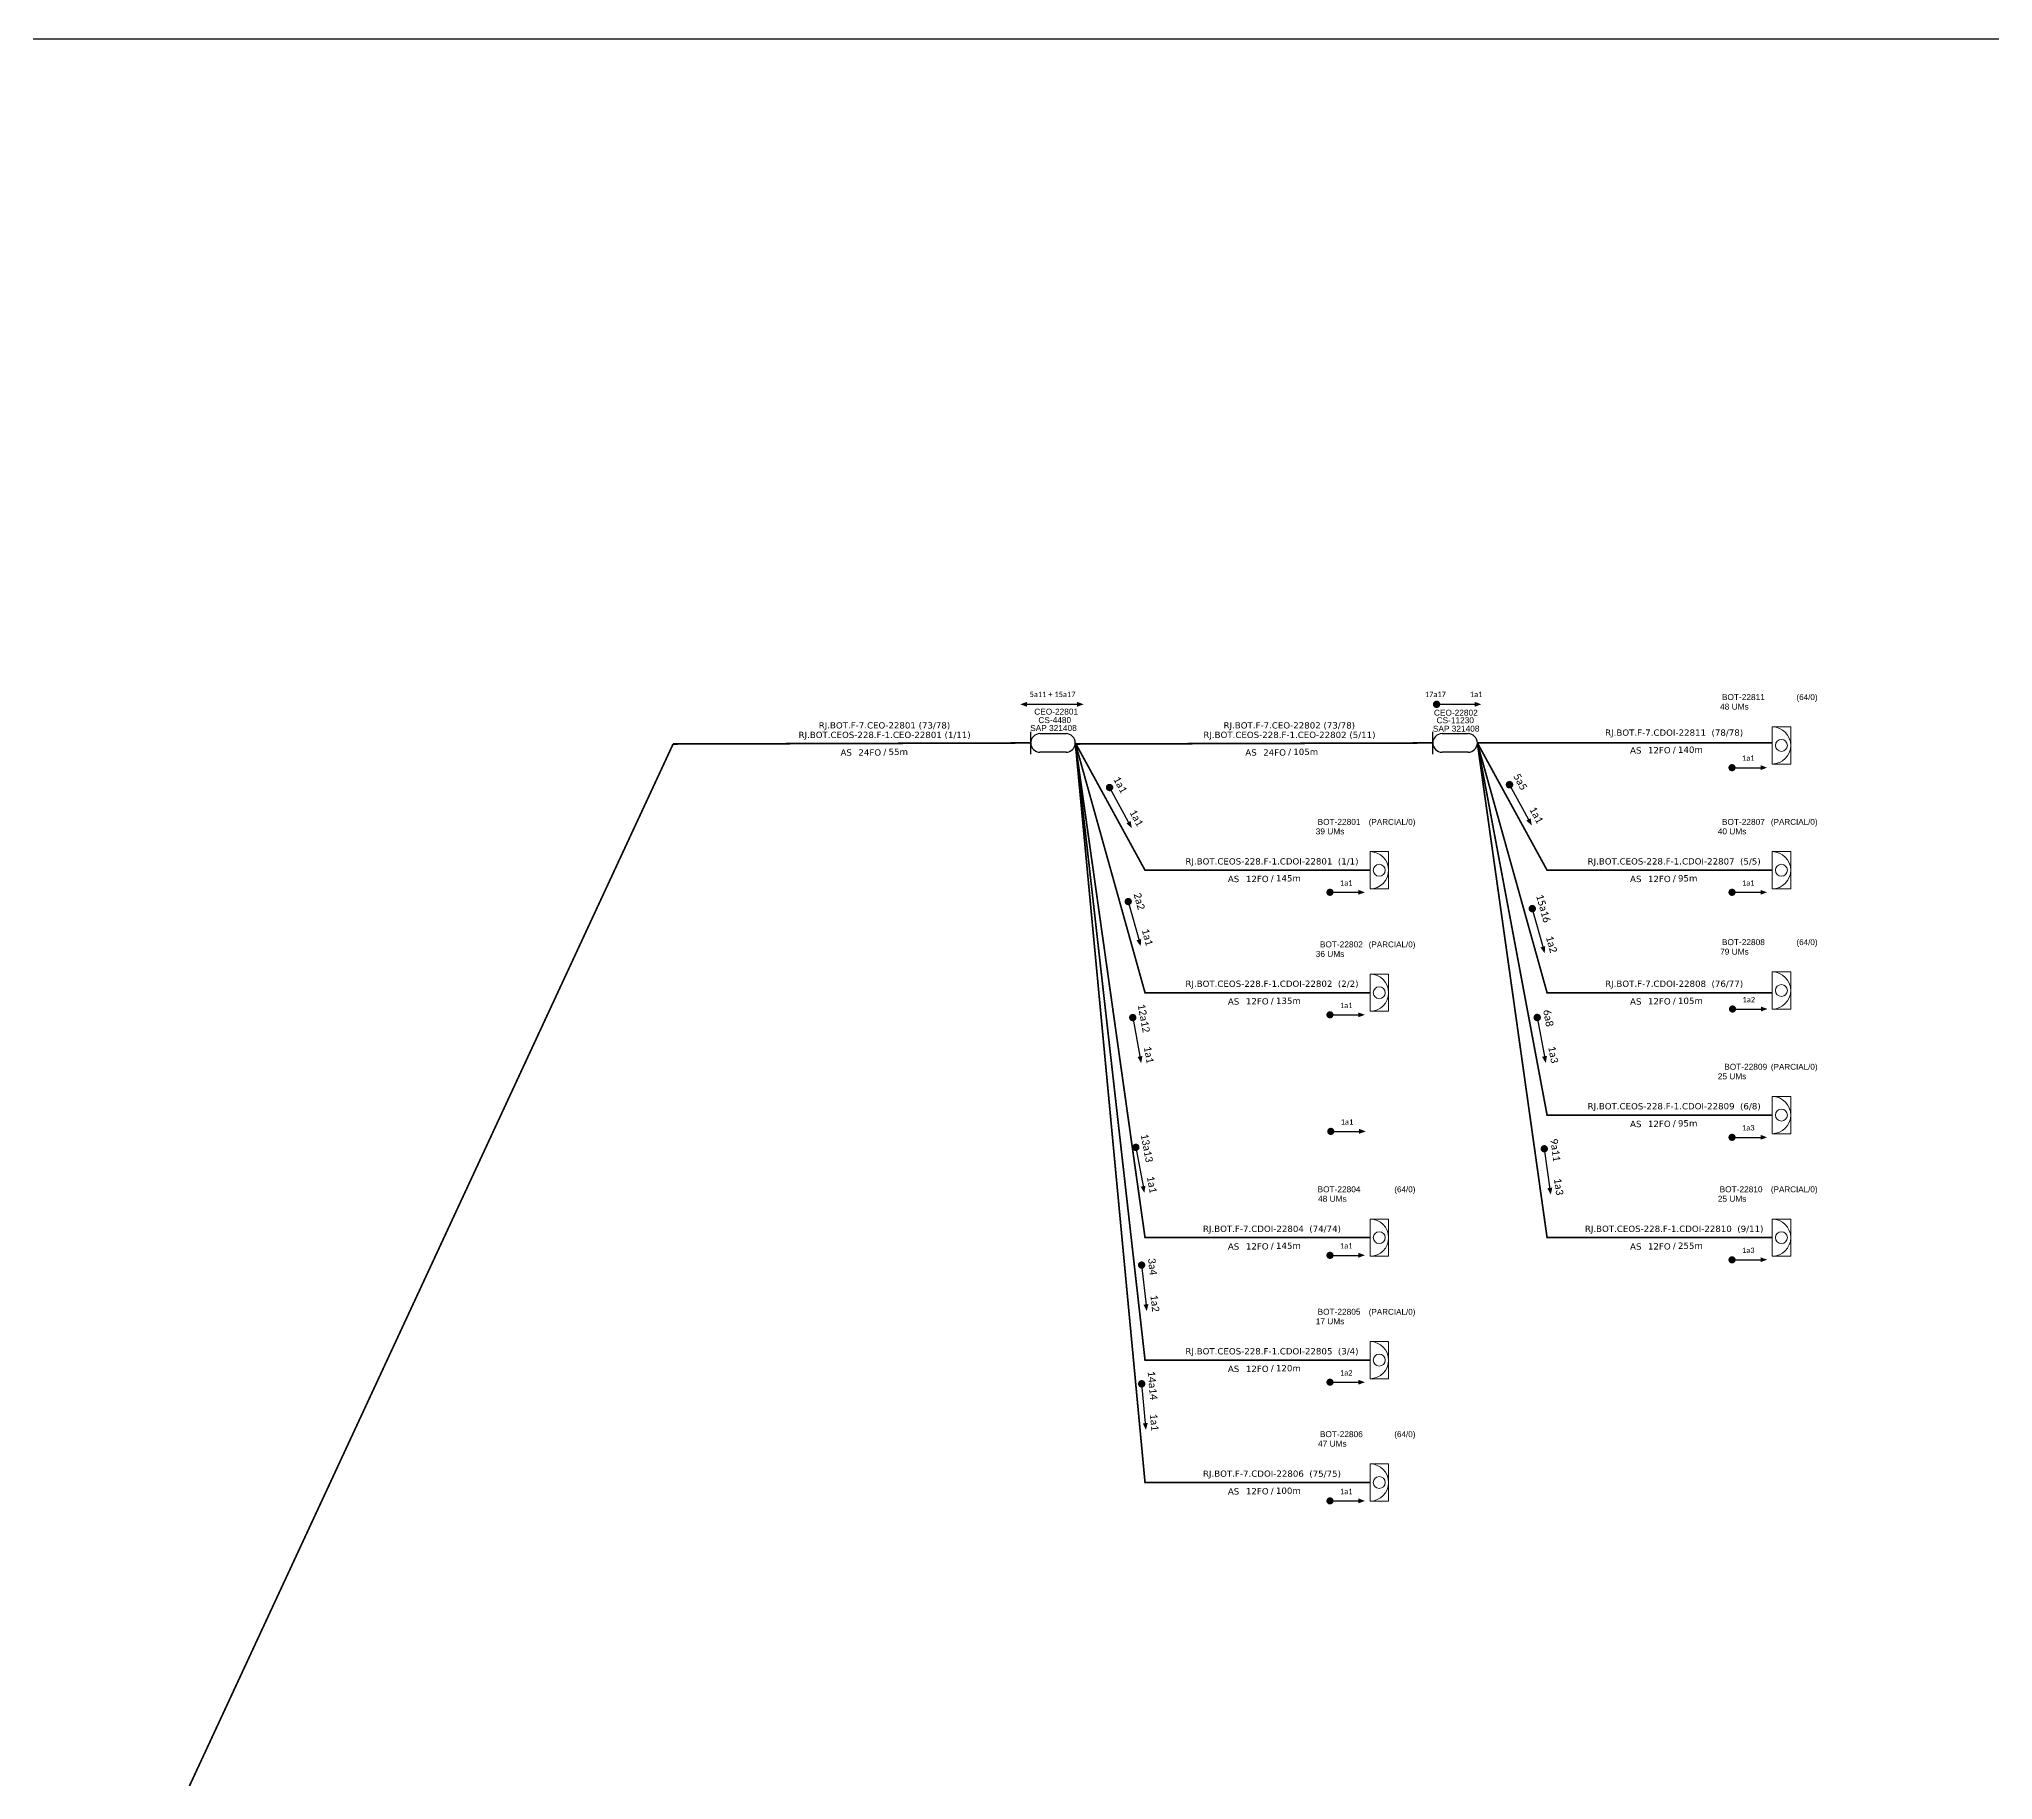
# Model space of a CAD drawing. Header units: metres. Extents: x 8.2 to 67.7, y 13.1 to 54.8.
# Drawn here: x 24.36 to 39.12, y 41.65 to 54.81 of the extents above; entities that cross this region are included whole.
import ezdxf
from ezdxf.enums import TextEntityAlignment as Align

# ---------------------------------------------------------------- set-up
doc = ezdxf.new("R2010")
doc.units = ezdxf.units.M
for name, color, linetype, lineweight in [("20.0-LEGENDA DOS CDO'S", 1, 'Continuous', 0), ('20.1-CDO_INTERIOR', 1, 'Continuous', 0), ('20.2-CDO_POSTE', 1, 'Continuous', 5), ('40.1-ETIQUETAS', 1, 'Continuous', 20)]:
    doc.layers.add(name, color=color, linetype=linetype, lineweight=lineweight)
for name, color, linetype in [('20.4-CEOS', 1, 'Continuous'), ('CAP a instalar', 1, 'FENCELINE1'), ('CD a instalar', 1, 'Continuous'), ('SETA', 7, 'Continuous')]:
    doc.layers.add(name, color=color, linetype=linetype)
doc.styles.add('ARIAL', font='arial.ttf')
doc.styles.add('siredit', font='verdana.ttf')
doc.styles.get("Standard").update_dxf_attribs({"font": 'arial.ttf'})
doc.linetypes.add('FENCELINE1', pattern='A,0.25,-0.1,[133,ltypeshp.shx,S=0.1,R=0,X=-0.1,Y=0],-0.1,1', length=1.45)

# ---------------------------------------------------------------- blocks, each defined once
blk = doc.blocks.new('ETIQUETA_RS5F')
at = {"layer": '40.1-ETIQUETAS', "color": 0, "style": 'siredit'}
blk.add_text('/', height=1.5, dxfattribs=at).set_placement((1.58, -1.95), align=Align.MIDDLE_RIGHT)
for tag, p in [('ETIQUETA_R_PRIMARIA', (1.21, 4.1)), ('ETIQUETA_R_SECUNDARIA', (1.21, 2.1)), ('F_ATIVAS/F_MORTAS', (1.14, -4.24))]:
    blk.add_attdef(tag, text='', height=1.5, dxfattribs=at).set_placement(p, align=Align.MIDDLE_CENTER)
for tag, p in [('TIPO_CABO', (-6.58, -2.12)), ('CAP_CABO', (0.4, -2.09))]:
    blk.add_attdef(tag, text='', height=1.5, dxfattribs=at).set_placement(p, align=Align.MIDDLE_RIGHT)
blk.add_attdef('METROS', text='', height=1.5, dxfattribs=at).set_placement((2.14, -1.95), align=Align.MIDDLE_LEFT)
for tag, p in [('FUSÃO_1', (0.85, -8.39)), ('FUSÃO_2', (0.85, -10.6)), ('FUSÃO_3', (0.85, -12.93)), ('FUSÃO_4', (0.85, -15.14)), ('FUSÃO_5', (0.85, -17.16))]:
    blk.add_attdef(tag, text='', height=1.5, dxfattribs=at).set_placement(p, align=Align.CENTER)
blk = doc.blocks.new('CDOI_INT')
at = {"layer": '20.1-CDO_INTERIOR', "color": 0, "lineweight": 18}
blk.add_lwpolyline([(4.25, -4.25), (4.25, 4.25), (0, 4.25), (0, -4.25)], close=True, dxfattribs=at)
blk.add_circle((2.12, 0), 1.36, dxfattribs=at)
blk.add_arc((0, 0), 4.25, 270, 90, dxfattribs=at)
at = {"layer": "20.0-LEGENDA DOS CDO'S", "color": 0, "style": 'ARIAL'}
for tag, p in [('CDO_N', (-0.08, 10.38)), ('SURVEY', (-0.08, 8.2)), ('SPLITER_1', (21.18, 10.38)), ('SPLITER_2', (21.19, 8.68)), ('SAP', (-0.08, 6.23)), ('1:XX', (5.94, -2.22)), ('UMS', (5.94, -4.24))]:
    blk.add_attdef(tag, p, '', height=1.36, dxfattribs=at)
blk.add_attdef('FIBRAS_UTILIZADAS', text='', height=1.36, dxfattribs=at).set_placement((15.34, 10.38), align=Align.CENTER)
blk = doc.blocks.new('CDOE-TEXTO PADRÃO')
at = {"layer": "20.0-LEGENDA DOS CDO'S", "color": 0, "style": 'ARIAL'}
for tag, p in [('CDO_N', (0.49, 7.39)), ('CORDOALHA', (0.5, 4.33)), ('SAP', (0.51, 1.67)), ('SPLITER_1', (0.59, -0.91)), ('SPLITER_2', (0.6, -3.55)), ('(XX-XX_F)S', (0.54, -8.29)), ('(XX-XX_L)S', (0.55, -10.83)), ('UMS', (0.55, -13.15))]:
    blk.add_attdef(tag, p, '', height=1.7, rotation=0.118, dxfattribs=at)
blk.add_attdef('FIBRAS_UTILIZADAS', text='', height=1.7, rotation=0.118, dxfattribs=at).set_placement((19.77, 7.43), align=Align.CENTER)
blk = doc.blocks.new('CEO')
at = {"layer": '20.4-CEOS', "color": 0}
for p, q in [((33949.46, 58973.81), (33949.46, 58980.64)), ((33952.29, 58980.06), (33960.24, 58980.06)), ((33960.24, 58974.39), (33952.29, 58974.39))]:
    blk.add_line(p, q, dxfattribs=at)
for centre, start, end in [((33952.29, 58977.22), 90, 270), ((33960.24, 58977.22), 270, 90)]:
    blk.add_arc(centre, 2.83, start, end, dxfattribs=at)
at = {"layer": '20.4-CEOS', "color": 7, "style": 'siredit'}
for tag, p in [('Nº_DA_CEOS', (33956.27, 58990.52)), ('LOCAL', (33956.27, 58987.31)), ('SAP', (33956.27, 58983.82)), ('RACIO_SPLITAGEM', (33956.27, 58972.74)), ('FIBRAS_SPLITTER', (33956.27, 58968.71)), ('RESERVA_FINAIS', (33956.27, 58962.02)), ('FIBRAS_TOP_C', (33956.27, 58965.14))]:
    blk.add_attdef(tag, text='', height=2.4, dxfattribs=at).set_placement(p, align=Align.TOP_CENTER)

msp = doc.modelspace()

# ---------------------------------------------------------------- linework, layer by layer
at = {"color": 7}
msp.add_lwpolyline([(8.619, 13.113), (67.657, 13.113), (67.657, 54.812), (8.619, 54.812)], close=True, dxfattribs=at)
at = {"color": 7, "const_width": 0.028}
for points in [[(34.908, 49.796, 1), (34.922, 49.772, 1)], [(32.437, 49.167, 1), (32.451, 49.143, 1)], [(35.459, 49.189, 1), (35.473, 49.164, 1)], [(32.581, 48.306, 1), (32.589, 48.28, 1)], [(35.634, 48.253, 1), (35.642, 48.226, 1)], [(32.616, 47.43, 1), (32.622, 47.403, 1)], [(35.673, 47.431, 1), (35.678, 47.403, 1)], [(32.64, 46.449, 1), (32.645, 46.422, 1)], [(35.727, 46.438, 1), (35.731, 46.411, 1)], [(32.684, 45.559, 1), (32.688, 45.532, 1)], [(32.685, 44.662, 1), (32.688, 44.634, 1)]]:
    msp.add_lwpolyline(points, format="xyb", close=True, dxfattribs=at)
at = {"const_width": 0.0272}
for points in [[(37.134, 49.305, 1), (37.161, 49.305, 1)], [(34.096, 48.363, 1), (34.123, 48.363, 1)], [(37.134, 48.363, 1), (37.161, 48.363, 1)], [(34.096, 47.437, 1), (34.123, 47.437, 1)], [(37.138, 47.481, 1), (37.165, 47.481, 1)], [(34.102, 46.556, 1), (34.129, 46.556, 1)], [(37.134, 46.511, 1), (37.161, 46.511, 1)], [(34.096, 45.619, 1), (34.123, 45.619, 1)], [(37.134, 45.585, 1), (37.161, 45.585, 1)], [(34.096, 44.66, 1), (34.123, 44.66, 1)], [(34.096, 43.763, 1), (34.123, 43.763, 1)]]:
    msp.add_lwpolyline(points, format="xyb", close=True, dxfattribs=at)
at = {"layer": 'CAP a instalar', "color": 7, "linetype": 'FENCELINE1', "ltscale": 0.25, "const_width": 0.0127}
for points in [[(24.412, 39.283), (29.146, 49.484)], [(29.146, 49.484), (31.848, 49.492)]]:
    msp.add_lwpolyline(points, dxfattribs=at)
at = {"layer": 'CAP a instalar', "color": 7, "linetype": 'FENCELINE1', "ltscale": 5.3, "const_width": 0.0127}
for points in [[(34.412, 43.902), (32.712, 43.902), (32.185, 49.492)], [(37.451, 47.604), (35.75, 47.604), (35.223, 49.492)]]:
    msp.add_lwpolyline(points, dxfattribs=at)
at = {"layer": 'CAP a instalar', "color": 1, "linetype": 'FENCELINE1', "ltscale": 5.3, "const_width": 0.0127}
msp.add_lwpolyline([(34.412, 45.753), (32.712, 45.753), (32.185, 49.492)], dxfattribs=at)
at = {"layer": 'CAP a instalar', "color": 7, "linetype": 'FENCELINE1', "ltscale": 5, "const_width": 0.0127}
for points in [[(32.185, 49.484), (34.886, 49.492)], [(37.451, 49.493), (35.223, 49.493)]]:
    msp.add_lwpolyline(points, dxfattribs=at)
at = {"layer": 'CD a instalar', "color": 8, "linetype": 'FENCELINE1', "ltscale": 5, "const_width": 0.0127}
for points in [[(34.412, 44.827), (32.712, 44.827), (32.185, 49.492)], [(34.412, 47.604), (32.712, 47.604), (32.185, 49.492)], [(34.412, 48.53), (32.712, 48.53), (32.185, 49.493)], [(37.451, 45.753), (35.75, 45.753), (35.223, 49.492)], [(37.451, 46.679), (35.75, 46.679), (35.223, 49.492)], [(37.451, 48.53), (35.75, 48.53), (35.223, 49.493)]]:
    msp.add_lwpolyline(points, dxfattribs=at)
at = {"layer": 'SETA'}
for points in [[(31.8, 49.784), (32.218, 49.784)], [(34.915, 49.784), (35.222, 49.784)], [(37.148, 49.305), (37.381, 49.305)], [(34.109, 48.363), (34.343, 48.363)], [(37.148, 48.363), (37.381, 48.363)], [(34.109, 47.437), (34.343, 47.437)], [(37.152, 47.481), (37.385, 47.481)], [(34.115, 46.556), (34.349, 46.556)], [(37.148, 46.511), (37.381, 46.511)], [(34.109, 45.619), (34.343, 45.619)], [(37.148, 45.585), (37.381, 45.585)], [(34.109, 44.66), (34.343, 44.66)], [(34.109, 43.763), (34.343, 43.763)]]:
    msp.add_lwpolyline(points, dxfattribs=at)
at = {"layer": 'SETA', "color": 7}
for points in [[(35.466, 49.176), (35.622, 48.891)], [(32.444, 49.155), (32.6, 48.869)], [(32.585, 48.293), (32.672, 47.98)], [(35.638, 48.239), (35.725, 47.926)], [(32.619, 47.416), (32.679, 47.096)], [(35.676, 47.417), (35.735, 47.097)], [(32.642, 46.435), (32.702, 46.116)], [(35.729, 46.424), (35.774, 46.102)], [(32.686, 45.545), (32.722, 45.222)], [(32.686, 44.648), (32.716, 44.324)]]:
    msp.add_lwpolyline(points, dxfattribs=at)
at = {"layer": 'SETA'}
for points in [[(31.819, 49.802), (31.769, 49.784), (31.819, 49.766)], [(32.199, 49.802), (32.249, 49.784), (32.199, 49.766)], [(35.204, 49.802), (35.253, 49.784), (35.204, 49.766)], [(37.363, 49.324), (37.413, 49.305), (37.363, 49.287)], [(34.324, 48.381), (34.374, 48.363), (34.324, 48.345)], [(37.363, 48.381), (37.413, 48.363), (37.363, 48.345)], [(34.324, 47.455), (34.374, 47.437), (34.324, 47.419)], [(37.367, 47.499), (37.416, 47.481), (37.367, 47.463)], [(34.33, 46.575), (34.38, 46.556), (34.33, 46.538)], [(37.363, 46.53), (37.413, 46.511), (37.363, 46.493)], [(34.324, 45.638), (34.374, 45.62), (34.324, 45.601)], [(37.363, 45.604), (37.413, 45.586), (37.363, 45.568)], [(34.324, 44.678), (34.374, 44.66), (34.324, 44.642)], [(34.324, 43.782), (34.374, 43.763), (34.324, 43.745)]]:
    msp.add_solid(points, dxfattribs=at)
at = {"layer": 'SETA', "color": 7}
for points in [[(32.603, 48.902), (32.612, 48.848), (32.571, 48.884)], [(35.626, 48.923), (35.634, 48.869), (35.593, 48.905)], [(32.683, 48.01), (32.679, 47.956), (32.647, 48)], [(35.736, 47.956), (35.732, 47.902), (35.7, 47.946)], [(32.692, 47.126), (32.683, 47.072), (32.655, 47.119)], [(35.749, 47.127), (35.74, 47.073), (35.712, 47.12)], [(32.715, 46.145), (32.707, 46.091), (32.679, 46.138)], [(35.789, 46.131), (35.778, 46.078), (35.752, 46.126)], [(32.738, 45.251), (32.725, 45.198), (32.701, 45.246)], [(32.733, 44.353), (32.719, 44.3), (32.695, 44.349)]]:
    msp.add_solid(points, dxfattribs=at)

# ---------------------------------------------------------------- block references
at = {"color": 5, "xscale": 0.0247500000000001, "yscale": 0.024750000000001, "zscale": 0.02475}
msp.add_blockref('CEO', (-808.401, -1410.194), dxfattribs=at)
at = {"color": 7, "xscale": 0.0247500000000001, "yscale": 0.024750000000001, "zscale": 0.02475}
msp.add_blockref('CEO', (-805.363, -1410.194), dxfattribs=at)
at = {"layer": '20.2-CDO_POSTE', "color": 5}
ref = msp.add_blockref('CDOE-TEXTO PADRÃO', (31.872, 49.574), dxfattribs=dict(at, xscale=0.0264186066597829, yscale=0.0264186066597834, zscale=0.0264186066597829))
ref.add_attrib('CDO_N', 'CEO-22801', (31.875, 49.706), dxfattribs={"layer": "20.0-LEGENDA DOS CDO'S", "color": 0, "height": 0.0449, "rotation": 0.118, "style": 'ARIAL'})
ref.add_attrib('CORDOALHA', 'CS-4480', (31.906, 49.642), dxfattribs={"layer": "20.0-LEGENDA DOS CDO'S", "color": 0, "height": 0.0449, "rotation": 0.118, "style": 'ARIAL'})
ref.add_attrib('SAP', 'SAP 321408', (31.844, 49.582), dxfattribs={"layer": "20.0-LEGENDA DOS CDO'S", "color": 0, "height": 0.0449, "rotation": 0.118, "style": 'ARIAL'})
at = {"layer": '20.2-CDO_POSTE', "color": 7}
ref = msp.add_blockref('CDOE-TEXTO PADRÃO', (34.892, 49.566), dxfattribs=dict(at, xscale=0.0264186066597829, yscale=0.0264186066597834, zscale=0.0264186066597829))
ref.add_attrib('CDO_N', 'CEO-22802', (34.895, 49.698), dxfattribs={"layer": "20.0-LEGENDA DOS CDO'S", "color": 0, "height": 0.0449, "rotation": 0.118, "style": 'ARIAL'})
ref.add_attrib('CORDOALHA', 'CS-11230', (34.915, 49.641), dxfattribs={"layer": "20.0-LEGENDA DOS CDO'S", "color": 0, "height": 0.0449, "rotation": 0.118, "style": 'ARIAL'})
ref.add_attrib('SAP', 'SAP 321408', (34.887, 49.577), dxfattribs={"layer": "20.0-LEGENDA DOS CDO'S", "color": 0, "height": 0.0449, "rotation": 0.118, "style": 'ARIAL'})
at = {"layer": '40.1-ETIQUETAS', "color": 7}
ref = msp.add_blockref('ETIQUETA_RS5F', (30.707, 49.487), dxfattribs=dict(at, xscale=0.0317023274907, yscale=0.0317023274907005, zscale=0.0317023274907001))
ref.add_attrib('ETIQUETA_R_PRIMARIA', 'RJ.BOT.F-7.CEO-22801 (73/78)', dxfattribs={"color": 0, "height": 0.04755, "style": 'siredit'}).set_placement((30.743, 49.625), align=Align.MIDDLE_CENTER)
ref.add_attrib('ETIQUETA_R_SECUNDARIA', 'RJ.BOT.CEOS-228.F-1.CEO-22801 (1/11)', dxfattribs={"color": 0, "height": 0.04755, "style": 'siredit'}).set_placement((30.744, 49.553), align=Align.MIDDLE_CENTER)
ref.add_attrib('TIPO_CABO', 'AS', dxfattribs={"color": 0, "height": 0.0476, "style": 'siredit'}).set_placement((30.497, 49.42), align=Align.MIDDLE_RIGHT)
ref.add_attrib('CAP_CABO', '24FO', dxfattribs={"color": 0, "height": 0.0476, "style": 'siredit'}).set_placement((30.718, 49.42), align=Align.MIDDLE_RIGHT)
ref.add_attrib('METROS', '55m', dxfattribs={"color": 0, "height": 0.0476, "style": 'siredit'}).set_placement((30.774, 49.425), align=Align.MIDDLE_LEFT)
ref = msp.add_blockref('ETIQUETA_RS5F', (33.765, 49.487), dxfattribs=dict(at, xscale=0.0317023274907, yscale=0.0317023274907005, zscale=0.0317023274907001))
ref.add_attrib('ETIQUETA_R_PRIMARIA', 'RJ.BOT.F-7.CEO-22802 (73/78)', dxfattribs={"color": 0, "height": 0.04755, "style": 'siredit'}).set_placement((33.802, 49.625), align=Align.MIDDLE_CENTER)
ref.add_attrib('ETIQUETA_R_SECUNDARIA', 'RJ.BOT.CEOS-228.F-1.CEO-22802 (5/11)', dxfattribs={"color": 0, "height": 0.04755, "style": 'siredit'}).set_placement((33.803, 49.553), align=Align.MIDDLE_CENTER)
ref.add_attrib('TIPO_CABO', 'AS', dxfattribs={"color": 0, "height": 0.0476, "style": 'siredit'}).set_placement((33.556, 49.42), align=Align.MIDDLE_RIGHT)
ref.add_attrib('CAP_CABO', '24FO', dxfattribs={"color": 0, "height": 0.0476, "style": 'siredit'}).set_placement((33.777, 49.42), align=Align.MIDDLE_RIGHT)
ref.add_attrib('METROS', '105m', dxfattribs={"color": 0, "height": 0.0476, "style": 'siredit'}).set_placement((33.832, 49.425), align=Align.MIDDLE_LEFT)
at = {"layer": 'CAP a instalar', "color": 7, "linetype": 'FENCELINE1', "ltscale": 5}
ref = msp.add_blockref('CDOI_INT', (37.451, 49.473), dxfattribs=dict(at, xscale=0.0330345718866698, yscale=0.0330345718866703, zscale=0.03303457188667))
ref.add_attrib('CDO_N', 'BOT-22811   ', dxfattribs={"layer": "20.0-LEGENDA DOS CDO'S", "color": 0, "height": 0.04494, "style": 'ARIAL'}).set_placement((37.448, 49.816), align=Align.RIGHT)
ref.add_attrib('FIBRAS_UTILIZADAS', '        (64/0)', dxfattribs={"layer": "20.0-LEGENDA DOS CDO'S", "color": 0, "height": 0.04431, "style": 'ARIAL', "width": 0.986168}).set_placement((37.794, 49.816), align=Align.RIGHT)
ref.add_attrib('SURVEY', '48 UMs          ', dxfattribs={"layer": "20.0-LEGENDA DOS CDO'S", "color": 0, "height": 0.04494, "style": 'ARIAL'}).set_placement((37.448, 49.744), align=Align.RIGHT)
at = {"layer": 'CAP a instalar', "color": 7, "linetype": 'FENCELINE1', "ltscale": 5.3}
ref = msp.add_blockref('ETIQUETA_RS5F', (36.672, 49.503), dxfattribs=dict(at, xscale=0.0317023274907249, yscale=0.0317023274907253, zscale=0.0317023274907248))
ref.add_attrib('ETIQUETA_R_SECUNDARIA', 'RJ.BOT.F-7.CDOI-22811  (78/78)', dxfattribs={"layer": '40.1-ETIQUETAS', "color": 0, "height": 0.04755, "style": 'siredit'}).set_placement((36.71, 49.57), align=Align.MIDDLE_CENTER)
ref.add_attrib('TIPO_CABO', 'AS', dxfattribs={"layer": '40.1-ETIQUETAS', "color": 0, "height": 0.0476, "style": 'siredit'}).set_placement((36.463, 49.436), align=Align.MIDDLE_RIGHT)
ref.add_attrib('CAP_CABO', '12FO', dxfattribs={"layer": '40.1-ETIQUETAS', "color": 0, "height": 0.0476, "style": 'siredit'}).set_placement((36.684, 49.437), align=Align.MIDDLE_RIGHT)
ref.add_attrib('METROS', '140m', dxfattribs={"layer": '40.1-ETIQUETAS', "color": 0, "height": 0.0476, "style": 'siredit'}).set_placement((36.739, 49.441), align=Align.MIDDLE_LEFT)
at = {"layer": 'CAP a instalar', "color": 7, "linetype": 'FENCELINE1', "ltscale": 5}
ref = msp.add_blockref('CDOI_INT', (37.451, 47.621), dxfattribs=dict(at, xscale=0.0330345718866698, yscale=0.0330345718866703, zscale=0.03303457188667))
ref.add_attrib('CDO_N', 'BOT-22808   ', dxfattribs={"layer": "20.0-LEGENDA DOS CDO'S", "color": 0, "height": 0.04494, "style": 'ARIAL'}).set_placement((37.448, 47.964), align=Align.RIGHT)
ref.add_attrib('FIBRAS_UTILIZADAS', '        (64/0)', dxfattribs={"layer": "20.0-LEGENDA DOS CDO'S", "color": 0, "height": 0.04431, "style": 'ARIAL', "width": 0.986168}).set_placement((37.794, 47.964), align=Align.RIGHT)
ref.add_attrib('SURVEY', '79 UMs          ', dxfattribs={"layer": "20.0-LEGENDA DOS CDO'S", "color": 0, "height": 0.04494, "style": 'ARIAL'}).set_placement((37.448, 47.892), align=Align.RIGHT)
at = {"layer": 'CAP a instalar', "color": 7, "linetype": 'FENCELINE1', "ltscale": 5.3}
ref = msp.add_blockref('ETIQUETA_RS5F', (36.672, 47.605), dxfattribs=dict(at, xscale=0.0317023274907249, yscale=0.0317023274907253, zscale=0.0317023274907248))
ref.add_attrib('ETIQUETA_R_SECUNDARIA', 'RJ.BOT.F-7.CDOI-22808  (76/77)', dxfattribs={"layer": '40.1-ETIQUETAS', "color": 0, "height": 0.04755, "style": 'siredit'}).set_placement((36.71, 47.672), align=Align.MIDDLE_CENTER)
ref.add_attrib('TIPO_CABO', 'AS', dxfattribs={"layer": '40.1-ETIQUETAS', "color": 0, "height": 0.0476, "style": 'siredit'}).set_placement((36.463, 47.538), align=Align.MIDDLE_RIGHT)
ref.add_attrib('CAP_CABO', '12FO', dxfattribs={"layer": '40.1-ETIQUETAS', "color": 0, "height": 0.0476, "style": 'siredit'}).set_placement((36.684, 47.539), align=Align.MIDDLE_RIGHT)
ref.add_attrib('METROS', '105m', dxfattribs={"layer": '40.1-ETIQUETAS', "color": 0, "height": 0.0476, "style": 'siredit'}).set_placement((36.739, 47.543), align=Align.MIDDLE_LEFT)
at = {"layer": 'CAP a instalar', "linetype": 'FENCELINE1', "ltscale": 5}
ref = msp.add_blockref('CDOI_INT', (34.412, 45.753), dxfattribs=dict(at, xscale=0.0330345718866698, yscale=0.0330345718866703, zscale=0.03303457188667))
ref.add_attrib('CDO_N', 'BOT-22804    ', dxfattribs={"layer": "20.0-LEGENDA DOS CDO'S", "color": 0, "height": 0.04494, "style": 'ARIAL'}).set_placement((34.41, 46.096), align=Align.RIGHT)
ref.add_attrib('FIBRAS_UTILIZADAS', '        (64/0)', dxfattribs={"layer": "20.0-LEGENDA DOS CDO'S", "color": 0, "height": 0.04431, "style": 'ARIAL', "width": 0.986168}).set_placement((34.755, 46.096), align=Align.RIGHT)
ref.add_attrib('SURVEY', '48 UMs          ', dxfattribs={"layer": "20.0-LEGENDA DOS CDO'S", "color": 0, "height": 0.04494, "style": 'ARIAL'}).set_placement((34.41, 46.024), align=Align.RIGHT)
at = {"layer": 'CAP a instalar', "color": 1, "linetype": 'FENCELINE1', "ltscale": 5.3}
ref = msp.add_blockref('ETIQUETA_RS5F', (33.634, 45.753), dxfattribs=dict(at, xscale=0.0317023274907249, yscale=0.0317023274907253, zscale=0.0317023274907248))
ref.add_attrib('ETIQUETA_R_SECUNDARIA', 'RJ.BOT.F-7.CDOI-22804  (74/74)', dxfattribs={"layer": '40.1-ETIQUETAS', "color": 0, "height": 0.04755, "style": 'siredit'}).set_placement((33.671, 45.82), align=Align.MIDDLE_CENTER)
ref.add_attrib('TIPO_CABO', 'AS', dxfattribs={"layer": '40.1-ETIQUETAS', "color": 0, "height": 0.0476, "style": 'siredit'}).set_placement((33.424, 45.686), align=Align.MIDDLE_RIGHT)
ref.add_attrib('CAP_CABO', '12FO', dxfattribs={"layer": '40.1-ETIQUETAS', "color": 0, "height": 0.0476, "style": 'siredit'}).set_placement((33.646, 45.687), align=Align.MIDDLE_RIGHT)
ref.add_attrib('METROS', '145m', dxfattribs={"layer": '40.1-ETIQUETAS', "color": 0, "height": 0.0476, "style": 'siredit'}).set_placement((33.701, 45.692), align=Align.MIDDLE_LEFT)
at = {"layer": 'CAP a instalar', "color": 7, "linetype": 'FENCELINE1', "ltscale": 5}
ref = msp.add_blockref('CDOI_INT', (34.412, 43.902), dxfattribs=dict(at, xscale=0.0330345718866698, yscale=0.0330345718866703, zscale=0.03303457188667))
ref.add_attrib('CDO_N', 'BOT-22806   ', dxfattribs={"layer": "20.0-LEGENDA DOS CDO'S", "color": 0, "height": 0.04494, "style": 'ARIAL'}).set_placement((34.41, 44.245), align=Align.RIGHT)
ref.add_attrib('FIBRAS_UTILIZADAS', '        (64/0)', dxfattribs={"layer": "20.0-LEGENDA DOS CDO'S", "color": 0, "height": 0.04431, "style": 'ARIAL', "width": 0.986168}).set_placement((34.755, 44.245), align=Align.RIGHT)
ref.add_attrib('SURVEY', '47 UMs          ', dxfattribs={"layer": "20.0-LEGENDA DOS CDO'S", "color": 0, "height": 0.04494, "style": 'ARIAL'}).set_placement((34.41, 44.173), align=Align.RIGHT)
at = {"layer": 'CAP a instalar', "color": 7, "linetype": 'FENCELINE1', "ltscale": 5.3}
ref = msp.add_blockref('ETIQUETA_RS5F', (33.634, 43.902), dxfattribs=dict(at, xscale=0.0317023274907249, yscale=0.0317023274907253, zscale=0.0317023274907248))
ref.add_attrib('ETIQUETA_R_SECUNDARIA', 'RJ.BOT.F-7.CDOI-22806  (75/75)', dxfattribs={"layer": '40.1-ETIQUETAS', "color": 0, "height": 0.04755, "style": 'siredit'}).set_placement((33.671, 43.969), align=Align.MIDDLE_CENTER)
ref.add_attrib('TIPO_CABO', 'AS', dxfattribs={"layer": '40.1-ETIQUETAS', "color": 0, "height": 0.0476, "style": 'siredit'}).set_placement((33.424, 43.835), align=Align.MIDDLE_RIGHT)
ref.add_attrib('CAP_CABO', '12FO', dxfattribs={"layer": '40.1-ETIQUETAS', "color": 0, "height": 0.0476, "style": 'siredit'}).set_placement((33.646, 43.836), align=Align.MIDDLE_RIGHT)
ref.add_attrib('METROS', '100m', dxfattribs={"layer": '40.1-ETIQUETAS', "color": 0, "height": 0.0476, "style": 'siredit'}).set_placement((33.701, 43.84), align=Align.MIDDLE_LEFT)
at = {"layer": 'CD a instalar', "color": 8, "linetype": 'FENCELINE1', "ltscale": 5}
ref = msp.add_blockref('CDOI_INT', (34.412, 48.53), dxfattribs=dict(at, xscale=0.0330345718866698, yscale=0.0330345718866703, zscale=0.03303457188667))
ref.add_attrib('CDO_N', 'BOT-22801    ', dxfattribs={"layer": "20.0-LEGENDA DOS CDO'S", "color": 0, "height": 0.04494, "style": 'ARIAL'}).set_placement((34.41, 48.873), align=Align.RIGHT)
ref.add_attrib('FIBRAS_UTILIZADAS', '        (PARCIAL/0)', dxfattribs={"layer": "20.0-LEGENDA DOS CDO'S", "color": 0, "height": 0.04431, "style": 'ARIAL', "width": 0.986168}).set_placement((34.755, 48.873), align=Align.RIGHT)
ref.add_attrib('SURVEY', '    39 UMs           ', dxfattribs={"layer": "20.0-LEGENDA DOS CDO'S", "color": 0, "height": 0.04494, "style": 'ARIAL'}).set_placement((34.41, 48.801), align=Align.RIGHT)
ref = msp.add_blockref('CDOI_INT', (37.451, 48.53), dxfattribs=dict(at, xscale=0.0330345718866698, yscale=0.0330345718866703, zscale=0.03303457188667))
ref.add_attrib('CDO_N', 'BOT-22807   ', dxfattribs={"layer": "20.0-LEGENDA DOS CDO'S", "color": 0, "height": 0.04494, "style": 'ARIAL'}).set_placement((37.448, 48.873), align=Align.RIGHT)
ref.add_attrib('FIBRAS_UTILIZADAS', '        (PARCIAL/0)', dxfattribs={"layer": "20.0-LEGENDA DOS CDO'S", "color": 0, "height": 0.04431, "style": 'ARIAL', "width": 0.986168}).set_placement((37.794, 48.873), align=Align.RIGHT)
ref.add_attrib('SURVEY', '    40 UMs           ', dxfattribs={"layer": "20.0-LEGENDA DOS CDO'S", "color": 0, "height": 0.04494, "style": 'ARIAL'}).set_placement((37.448, 48.801), align=Align.RIGHT)
ref = msp.add_blockref('ETIQUETA_RS5F', (33.634, 48.531), dxfattribs=dict(at, xscale=0.0317023274907249, yscale=0.0317023274907253, zscale=0.0317023274907248))
ref.add_attrib('ETIQUETA_R_SECUNDARIA', 'RJ.BOT.CEOS-228.F-1.CDOI-22801  (1/1)', dxfattribs={"layer": '40.1-ETIQUETAS', "color": 0, "height": 0.04755, "style": 'siredit'}).set_placement((33.671, 48.597), align=Align.MIDDLE_CENTER)
ref.add_attrib('TIPO_CABO', 'AS', dxfattribs={"layer": '40.1-ETIQUETAS', "color": 0, "height": 0.0476, "style": 'siredit'}).set_placement((33.424, 48.464), align=Align.MIDDLE_RIGHT)
ref.add_attrib('CAP_CABO', '12FO', dxfattribs={"layer": '40.1-ETIQUETAS', "color": 0, "height": 0.0476, "style": 'siredit'}).set_placement((33.646, 48.464), align=Align.MIDDLE_RIGHT)
ref.add_attrib('METROS', '145m', dxfattribs={"layer": '40.1-ETIQUETAS', "color": 0, "height": 0.0476, "style": 'siredit'}).set_placement((33.701, 48.469), align=Align.MIDDLE_LEFT)
ref = msp.add_blockref('ETIQUETA_RS5F', (36.672, 48.531), dxfattribs=dict(at, xscale=0.0317023274907249, yscale=0.0317023274907253, zscale=0.0317023274907248))
ref.add_attrib('ETIQUETA_R_SECUNDARIA', 'RJ.BOT.CEOS-228.F-1.CDOI-22807  (5/5)', dxfattribs={"layer": '40.1-ETIQUETAS', "color": 0, "height": 0.04755, "style": 'siredit'}).set_placement((36.71, 48.597), align=Align.MIDDLE_CENTER)
ref.add_attrib('TIPO_CABO', 'AS', dxfattribs={"layer": '40.1-ETIQUETAS', "color": 0, "height": 0.0476, "style": 'siredit'}).set_placement((36.463, 48.464), align=Align.MIDDLE_RIGHT)
ref.add_attrib('CAP_CABO', '12FO', dxfattribs={"layer": '40.1-ETIQUETAS', "color": 0, "height": 0.0476, "style": 'siredit'}).set_placement((36.684, 48.464), align=Align.MIDDLE_RIGHT)
ref.add_attrib('METROS', '95m', dxfattribs={"layer": '40.1-ETIQUETAS', "color": 0, "height": 0.0476, "style": 'siredit'}).set_placement((36.739, 48.469), align=Align.MIDDLE_LEFT)
ref = msp.add_blockref('CDOI_INT', (34.412, 47.604), dxfattribs=dict(at, xscale=0.0330345718866698, yscale=0.0330345718866703, zscale=0.03303457188667))
ref.add_attrib('CDO_N', 'BOT-22802   ', dxfattribs={"layer": "20.0-LEGENDA DOS CDO'S", "color": 0, "height": 0.04494, "style": 'ARIAL'}).set_placement((34.41, 47.947), align=Align.RIGHT)
ref.add_attrib('FIBRAS_UTILIZADAS', '        (PARCIAL/0)', dxfattribs={"layer": "20.0-LEGENDA DOS CDO'S", "color": 0, "height": 0.04431, "style": 'ARIAL', "width": 0.986168}).set_placement((34.755, 47.947), align=Align.RIGHT)
ref.add_attrib('SURVEY', '    36 UMs           ', dxfattribs={"layer": "20.0-LEGENDA DOS CDO'S", "color": 0, "height": 0.04494, "style": 'ARIAL'}).set_placement((34.41, 47.875), align=Align.RIGHT)
ref = msp.add_blockref('ETIQUETA_RS5F', (33.634, 47.605), dxfattribs=dict(at, xscale=0.0317023274907249, yscale=0.0317023274907253, zscale=0.0317023274907248))
ref.add_attrib('ETIQUETA_R_SECUNDARIA', 'RJ.BOT.CEOS-228.F-1.CDOI-22802  (2/2)', dxfattribs={"layer": '40.1-ETIQUETAS', "color": 0, "height": 0.04755, "style": 'siredit'}).set_placement((33.671, 47.672), align=Align.MIDDLE_CENTER)
ref.add_attrib('TIPO_CABO', 'AS', dxfattribs={"layer": '40.1-ETIQUETAS', "color": 0, "height": 0.0476, "style": 'siredit'}).set_placement((33.424, 47.538), align=Align.MIDDLE_RIGHT)
ref.add_attrib('CAP_CABO', '12FO', dxfattribs={"layer": '40.1-ETIQUETAS', "color": 0, "height": 0.0476, "style": 'siredit'}).set_placement((33.646, 47.539), align=Align.MIDDLE_RIGHT)
ref.add_attrib('METROS', '135m', dxfattribs={"layer": '40.1-ETIQUETAS', "color": 0, "height": 0.0476, "style": 'siredit'}).set_placement((33.701, 47.543), align=Align.MIDDLE_LEFT)
ref = msp.add_blockref('CDOI_INT', (37.451, 46.679), dxfattribs=dict(at, xscale=0.0330345718866698, yscale=0.0330345718866703, zscale=0.03303457188667))
ref.add_attrib('CDO_N', 'BOT-22809  ', dxfattribs={"layer": "20.0-LEGENDA DOS CDO'S", "color": 0, "height": 0.04494, "style": 'ARIAL'}).set_placement((37.448, 47.022), align=Align.RIGHT)
ref.add_attrib('FIBRAS_UTILIZADAS', '        (PARCIAL/0)', dxfattribs={"layer": "20.0-LEGENDA DOS CDO'S", "color": 0, "height": 0.04431, "style": 'ARIAL', "width": 0.986168}).set_placement((37.794, 47.022), align=Align.RIGHT)
ref.add_attrib('SURVEY', '    25 UMs           ', dxfattribs={"layer": "20.0-LEGENDA DOS CDO'S", "color": 0, "height": 0.04494, "style": 'ARIAL'}).set_placement((37.448, 46.95), align=Align.RIGHT)
ref = msp.add_blockref('ETIQUETA_RS5F', (36.672, 46.679), dxfattribs=dict(at, xscale=0.0317023274907249, yscale=0.0317023274907253, zscale=0.0317023274907248))
ref.add_attrib('ETIQUETA_R_SECUNDARIA', 'RJ.BOT.CEOS-228.F-1.CDOI-22809  (6/8)', dxfattribs={"layer": '40.1-ETIQUETAS', "color": 0, "height": 0.04755, "style": 'siredit'}).set_placement((36.71, 46.746), align=Align.MIDDLE_CENTER)
ref.add_attrib('TIPO_CABO', 'AS', dxfattribs={"layer": '40.1-ETIQUETAS', "color": 0, "height": 0.0476, "style": 'siredit'}).set_placement((36.463, 46.612), align=Align.MIDDLE_RIGHT)
ref.add_attrib('CAP_CABO', '12FO', dxfattribs={"layer": '40.1-ETIQUETAS', "color": 0, "height": 0.0476, "style": 'siredit'}).set_placement((36.684, 46.613), align=Align.MIDDLE_RIGHT)
ref.add_attrib('METROS', '95m', dxfattribs={"layer": '40.1-ETIQUETAS', "color": 0, "height": 0.0476, "style": 'siredit'}).set_placement((36.739, 46.617), align=Align.MIDDLE_LEFT)
ref = msp.add_blockref('CDOI_INT', (37.451, 45.753), dxfattribs=dict(at, xscale=0.0330345718866698, yscale=0.0330345718866703, zscale=0.03303457188667))
ref.add_attrib('CDO_N', 'BOT-22810    ', dxfattribs={"layer": "20.0-LEGENDA DOS CDO'S", "color": 0, "height": 0.04494, "style": 'ARIAL'}).set_placement((37.448, 46.096), align=Align.RIGHT)
ref.add_attrib('FIBRAS_UTILIZADAS', '        (PARCIAL/0)', dxfattribs={"layer": "20.0-LEGENDA DOS CDO'S", "color": 0, "height": 0.04431, "style": 'ARIAL', "width": 0.986168}).set_placement((37.794, 46.096), align=Align.RIGHT)
ref.add_attrib('SURVEY', '    25 UMs           ', dxfattribs={"layer": "20.0-LEGENDA DOS CDO'S", "color": 0, "height": 0.04494, "style": 'ARIAL'}).set_placement((37.448, 46.024), align=Align.RIGHT)
ref = msp.add_blockref('ETIQUETA_RS5F', (36.672, 45.753), dxfattribs=dict(at, xscale=0.0317023274907249, yscale=0.0317023274907253, zscale=0.0317023274907248))
ref.add_attrib('ETIQUETA_R_SECUNDARIA', 'RJ.BOT.CEOS-228.F-1.CDOI-22810  (9/11)', dxfattribs={"layer": '40.1-ETIQUETAS', "color": 0, "height": 0.04755, "style": 'siredit'}).set_placement((36.71, 45.82), align=Align.MIDDLE_CENTER)
ref.add_attrib('TIPO_CABO', 'AS', dxfattribs={"layer": '40.1-ETIQUETAS', "color": 0, "height": 0.0476, "style": 'siredit'}).set_placement((36.463, 45.686), align=Align.MIDDLE_RIGHT)
ref.add_attrib('CAP_CABO', '12FO', dxfattribs={"layer": '40.1-ETIQUETAS', "color": 0, "height": 0.0476, "style": 'siredit'}).set_placement((36.684, 45.687), align=Align.MIDDLE_RIGHT)
ref.add_attrib('METROS', '255m', dxfattribs={"layer": '40.1-ETIQUETAS', "color": 0, "height": 0.0476, "style": 'siredit'}).set_placement((36.739, 45.692), align=Align.MIDDLE_LEFT)
ref = msp.add_blockref('CDOI_INT', (34.412, 44.827), dxfattribs=dict(at, xscale=0.0330345718866698, yscale=0.0330345718866703, zscale=0.03303457188667))
ref.add_attrib('CDO_N', 'BOT-22805    ', dxfattribs={"layer": "20.0-LEGENDA DOS CDO'S", "color": 0, "height": 0.04494, "style": 'ARIAL'}).set_placement((34.41, 45.17), align=Align.RIGHT)
ref.add_attrib('FIBRAS_UTILIZADAS', '        (PARCIAL/0)', dxfattribs={"layer": "20.0-LEGENDA DOS CDO'S", "color": 0, "height": 0.04431, "style": 'ARIAL', "width": 0.986168}).set_placement((34.755, 45.17), align=Align.RIGHT)
ref.add_attrib('SURVEY', '    17 UMs           ', dxfattribs={"layer": "20.0-LEGENDA DOS CDO'S", "color": 0, "height": 0.04494, "style": 'ARIAL'}).set_placement((34.41, 45.098), align=Align.RIGHT)
ref = msp.add_blockref('ETIQUETA_RS5F', (33.634, 44.828), dxfattribs=dict(at, xscale=0.0317023274907249, yscale=0.0317023274907253, zscale=0.0317023274907248))
ref.add_attrib('ETIQUETA_R_SECUNDARIA', 'RJ.BOT.CEOS-228.F-1.CDOI-22805  (3/4)', dxfattribs={"layer": '40.1-ETIQUETAS', "color": 0, "height": 0.04755, "style": 'siredit'}).set_placement((33.671, 44.894), align=Align.MIDDLE_CENTER)
ref.add_attrib('TIPO_CABO', 'AS', dxfattribs={"layer": '40.1-ETIQUETAS', "color": 0, "height": 0.0476, "style": 'siredit'}).set_placement((33.424, 44.761), align=Align.MIDDLE_RIGHT)
ref.add_attrib('CAP_CABO', '12FO', dxfattribs={"layer": '40.1-ETIQUETAS', "color": 0, "height": 0.0476, "style": 'siredit'}).set_placement((33.646, 44.761), align=Align.MIDDLE_RIGHT)
ref.add_attrib('METROS', '120m', dxfattribs={"layer": '40.1-ETIQUETAS', "color": 0, "height": 0.0476, "style": 'siredit'}).set_placement((33.701, 44.766), align=Align.MIDDLE_LEFT)

# ---------------------------------------------------------------- texts
at = {"char_height": 0.04077, "width": 0.68924, "attachment_point": 5}
for s, insert in [('{\\fCalibri|b0|i0|c0|p34;\\C7;5a11 + 15a17}', (32.013, 49.859)), ('{\\fCalibri|b0|i0|c0|p34;\\C7;17a17  }', (34.906, 49.859)), ('{\\fCalibri|b0|i0|c0|p34;\\C7;1a1}', (35.214, 49.859)), ('{\\fCalibri|b0|i0|c0|p34;\\C7;1a1}', (34.232, 48.434)), ('{\\fCalibri|b0|i0|c0|p34;\\C7;1a1}', (37.27, 48.434)), ('{\\fCalibri|b0|i0|c0|p34;\\C7;1a2}', (37.274, 47.552)), ('{\\fCalibri|b0|i0|c0|p34;\\C7;1a1}', (34.232, 47.508)), ('{\\fCalibri|b0|i0|c0|p34;\\C7;1a1}', (34.238, 46.627)), ('{\\fCalibri|b0|i0|c0|p34;\\C7;1a3}', (37.27, 46.583)), ('{\\fCalibri|b0|i0|c0|p34;\\C7;1a1}', (34.232, 45.691)), ('{\\fCalibri|b0|i0|c0|p34;\\C7;1a3}', (37.27, 45.657)), ('{\\fCalibri|b0|i0|c0|p34;\\C7;1a2}', (34.232, 44.731)), ('{\\fCalibri|b0|i0|c0|p34;\\C7;1a1}', (34.232, 43.834))]:
    msp.add_mtext(s, dxfattribs=dict(at, insert=insert))
at = {"color": 7, "insert": (37.27, 49.377), "char_height": 0.04077, "width": 0.68924, "attachment_point": 5}
msp.add_mtext('{\\fCalibri|b0|i0|c0|p34;\\C7;1a1}', dxfattribs=at)
at = {"color": 5, "char_height": 0.05595, "width": 4.13019, "attachment_point": 5}
for s, insert, rotation in [('{\\fCalibri|b0|i0|c0|p34;\\C256;1a1}', (32.525, 49.176), 298.5659), ('{\\fCalibri|b0|i0|c0|p34;\\C256;5a5}', (35.548, 49.198), 298.5607), ('{\\fCalibri|b0|i0|c0|p34;\\C256;1a1}', (32.647, 48.925), 298.5659), ('{\\fCalibri|b0|i0|c0|p34;\\C256;1a1}', (35.669, 48.947), 298.5607), ('{\\fCalibri|b0|i0|c0|p34;\\C256;2a2}', (32.669, 48.295), 285.4552), ('{\\fCalibri|b0|i0|c0|p34;\\C256;15a16}', (35.722, 48.241), 285.4588), ('{\\fCalibri|b0|i0|c0|p34;\\C256;1a1}', (32.73, 48.024), 285.4552), ('{\\fCalibri|b0|i0|c0|p34;\\C256;1a2}', (35.784, 47.97), 285.4588), ('{\\fCalibri|b0|i0|c0|p34;\\C256;12a12}', (32.703, 47.411), 280.4745), ('{\\fCalibri|b0|i0|c0|p34;\\C256;6a8}', (35.759, 47.412), 280.4676), ('{\\fCalibri|b0|i0|c0|p34;\\C256;1a1}', (32.741, 47.135), 280.4745), ('{\\fCalibri|b0|i0|c0|p34;\\C256;1a3}', (35.797, 47.136), 280.4676), ('{\\fCalibri|b0|i0|c0|p34;\\C256;13a13}', (32.726, 46.43), 280.4713), ('{\\fCalibri|b0|i0|c0|p34;\\C256;9a11}', (35.813, 46.415), 277.8876), ('{\\fCalibri|b0|i0|c0|p34;\\C256;1a1}', (32.764, 46.154), 280.4713), ('{\\fCalibri|b0|i0|c0|p34;\\C256;1a3}', (35.838, 46.138), 277.8876), ('{\\fCalibri|b0|i0|c0|p34;\\C256;3a4}', (32.769, 45.534), 276.3122), ('{\\fCalibri|b0|i0|c0|p34;\\C256;1a2}', (32.787, 45.256), 276.3122), ('{\\fCalibri|b0|i0|c0|p34;\\C256;14a14}', (32.769, 44.636), 275.2459), ('{\\fCalibri|b0|i0|c0|p34;\\C256;1a1}', (32.782, 44.357), 275.2459)]:
    msp.add_mtext(s, dxfattribs=dict(at, insert=insert, rotation=rotation))

doc.saveas('drawing.dxf')
